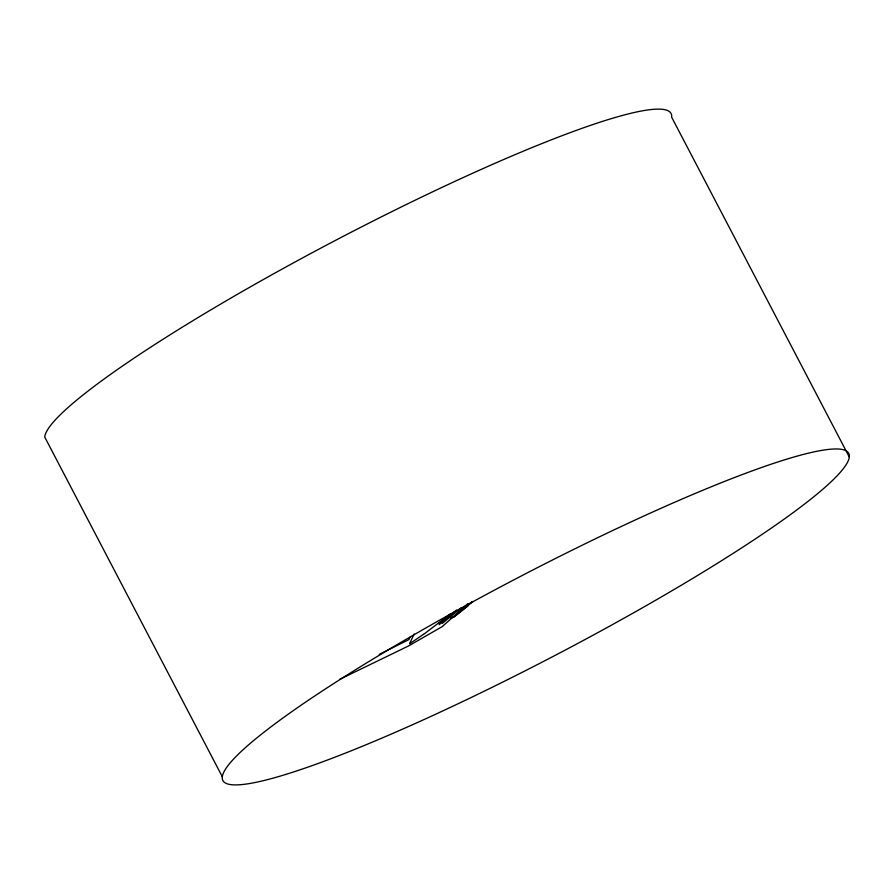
<?xml version="1.0" encoding="UTF-8"?>
<svg xmlns="http://www.w3.org/2000/svg" width="894" height="894" viewBox="0 0 894 894"><rect width="100%" height="100%" fill="white"/><g stroke="black" fill="none" stroke-linecap="round" stroke-linejoin="round"><path stroke-width="1.34" d="M379.279 654.363L408.938 639.579L410.011 637.254M409.62 643.524L414.19 634.014M441.625 621.945L456.465 610.2M439.177 624.694L456.622 610.356M461.125 607.886L442.374 623.375M467.886 603.64L442.251 626.593L408.547 645.96L339.642 679.373M471.674 602.031L453.962 616.569L450.464 618.022M472.971 601.45L454.342 616.603L450.621 618.212M438.563 623.52L451.09 613.586M468.11 605.797L454.465 616.614L450.531 618.179M423.544 634.427L451.045 613.496L451.705 614.759M409.709 643.691L423.499 634.338M849.3 457.002A353.063 43.024 -27.6 0 0 384.018 652.396A353.063 43.024 -27.6 0 0 374.173 741.361A353.063 43.024 -27.6 0 0 849.3 457.002L671.64 117.17A353.063 43.024 -27.6 0 0 363.858 225.713A353.063 43.024 -27.6 0 0 44.7 436.998L222.36 776.83"/></g></svg>
